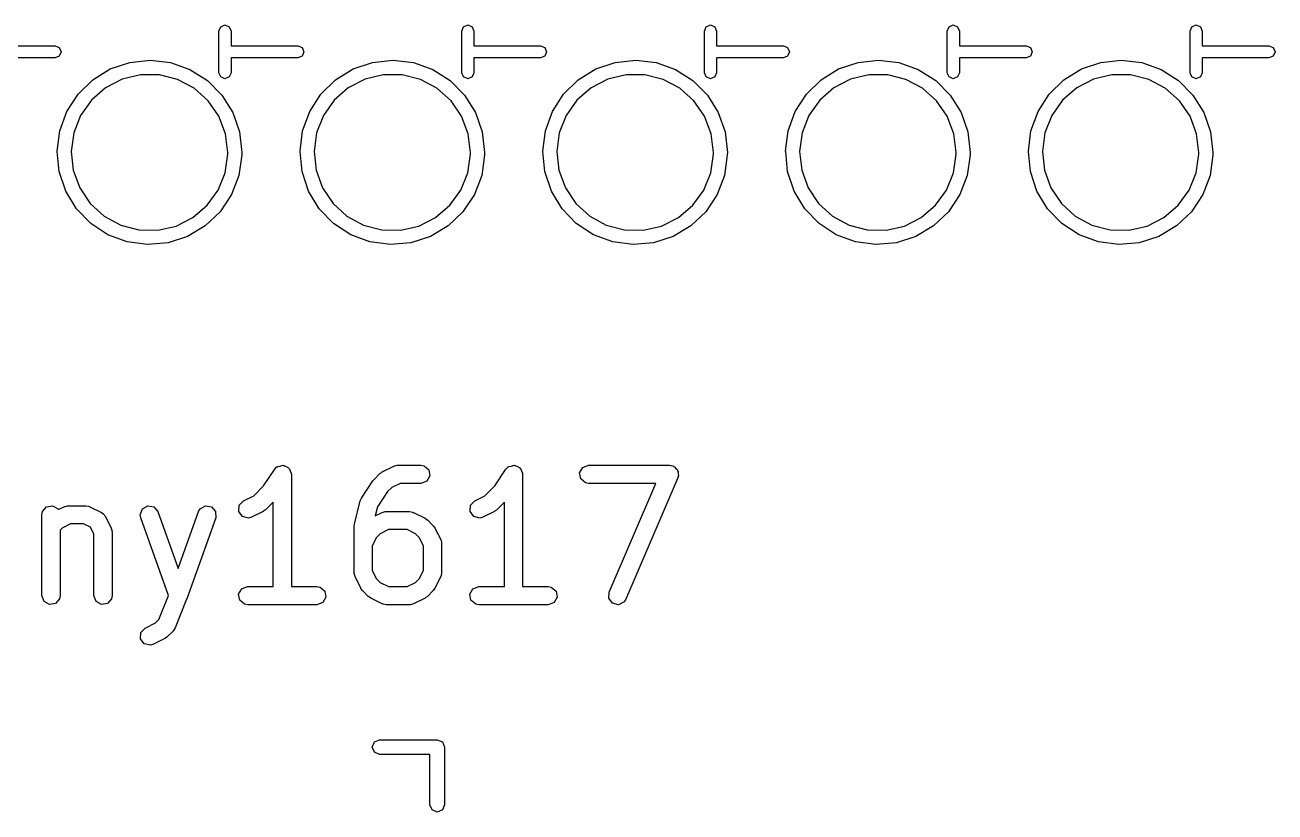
# Model space of a CAD drawing. Extents: x 58.1 to 150, y -119.5 to -80.4.
# Drawn here: x 81.97 to 92.27, y -105.44 to -98.95 of the extents above; entities that cross this region are included whole.
import ezdxf

# ---------------------------------------------------------------- set-up
doc = ezdxf.new("R2010")
doc.units = 0
doc.layers.add('BLACK', color=7, linetype='CONTINUOUS')

msp = doc.modelspace()

# ---------------------------------------------------------------- linework, layer by layer
at = {"layer": 'BLACK', "linetype": 'CONTINUOUS'}
for p, q in [((83.5861, -98.9646), (83.6214, -98.95)), ((83.6214, -98.95), (83.6568, -98.9646)), ((85.5861, -98.9646), (85.6214, -98.95)), ((85.6214, -98.95), (85.6568, -98.9646)), ((87.5861, -98.9646), (87.6214, -98.95)), ((87.6214, -98.95), (87.6568, -98.9646)), ((89.5861, -98.9646), (89.6214, -98.95)), ((89.6214, -98.95), (89.6568, -98.9646)), ((91.5861, -98.9646), (91.6214, -98.95)), ((91.6214, -98.95), (91.6568, -98.9646)), ((83.5714, -99), (83.5861, -98.9646)), ((83.5714, -99.3429), (83.5714, -99)), ((83.6568, -98.9646), (83.6714, -99)), ((83.6714, -99), (83.6714, -99.1214)), ((85.5714, -99), (85.5861, -98.9646)), ((85.5714, -99.3429), (85.5714, -99)), ((85.6568, -98.9646), (85.6714, -99)), ((85.6714, -99), (85.6714, -99.1214)), ((87.5714, -99), (87.5861, -98.9646)), ((87.5714, -99.3429), (87.5714, -99)), ((87.6568, -98.9646), (87.6714, -99)), ((87.6714, -99), (87.6714, -99.1214)), ((89.5714, -99), (89.5861, -98.9646)), ((89.5714, -99.3429), (89.5714, -99)), ((89.6568, -98.9646), (89.6714, -99)), ((89.6714, -99), (89.6714, -99.1214)), ((91.5714, -99), (91.5861, -98.9646)), ((91.5714, -99.3429), (91.5714, -99)), ((91.6568, -98.9646), (91.6714, -99)), ((91.6714, -99), (91.6714, -99.1214)), ((81.6714, -99.1214), (82.2214, -99.1214)), ((82.2214, -99.1214), (82.2568, -99.1361)), ((82.2568, -99.1361), (82.2714, -99.1714)), ((83.6714, -99.1214), (84.2214, -99.1214)), ((84.2214, -99.1214), (84.2568, -99.1361)), ((84.2568, -99.1361), (84.2714, -99.1714)), ((85.6714, -99.1214), (86.2214, -99.1214)), ((86.2214, -99.1214), (86.2568, -99.1361)), ((86.2568, -99.1361), (86.2714, -99.1714)), ((87.6714, -99.1214), (88.2214, -99.1214)), ((88.2214, -99.1214), (88.2568, -99.1361)), ((88.2568, -99.1361), (88.2714, -99.1714)), ((89.6714, -99.1214), (90.2214, -99.1214)), ((90.2214, -99.1214), (90.2568, -99.1361)), ((90.2568, -99.1361), (90.2714, -99.1714)), ((91.6714, -99.1214), (92.2214, -99.1214)), ((92.2214, -99.1214), (92.2568, -99.1361)), ((92.2568, -99.1361), (92.2714, -99.1714)), ((82.2214, -99.2214), (81.6714, -99.2214)), ((82.2568, -99.2068), (82.2214, -99.2214)), ((82.2714, -99.1714), (82.2568, -99.2068)), ((82.6764, -99.3123), (82.8368, -99.2577)), ((82.8368, -99.2577), (83.0053, -99.24)), ((83.0053, -99.24), (83.1735, -99.2601)), ((83.1735, -99.2601), (83.3332, -99.3169)), ((84.2214, -99.2214), (83.6714, -99.2214)), ((83.6714, -99.2214), (83.6714, -99.3429)), ((84.2568, -99.2068), (84.2214, -99.2214)), ((84.2714, -99.1714), (84.2568, -99.2068)), ((84.6764, -99.3123), (84.8368, -99.2577)), ((84.8368, -99.2577), (85.0053, -99.24)), ((85.0053, -99.24), (85.1735, -99.2601)), ((85.1735, -99.2601), (85.3332, -99.3169)), ((86.2214, -99.2214), (85.6714, -99.2214)), ((85.6714, -99.2214), (85.6714, -99.3429)), ((86.2568, -99.2068), (86.2214, -99.2214)), ((86.2714, -99.1714), (86.2568, -99.2068)), ((86.6764, -99.3123), (86.8368, -99.2577)), ((86.8368, -99.2577), (87.0053, -99.24)), ((87.0053, -99.24), (87.1735, -99.2601)), ((87.1735, -99.2601), (87.3332, -99.3169)), ((88.2214, -99.2214), (87.6714, -99.2214)), ((87.6714, -99.2214), (87.6714, -99.3429)), ((88.2568, -99.2068), (88.2214, -99.2214)), ((88.2714, -99.1714), (88.2568, -99.2068)), ((88.6764, -99.3123), (88.8368, -99.2577)), ((88.8368, -99.2577), (89.0053, -99.24)), ((89.0053, -99.24), (89.1735, -99.2601)), ((89.1735, -99.2601), (89.3332, -99.3169)), ((90.2214, -99.2214), (89.6714, -99.2214)), ((89.6714, -99.2214), (89.6714, -99.3429)), ((90.2568, -99.2068), (90.2214, -99.2214)), ((90.2714, -99.1714), (90.2568, -99.2068)), ((90.6764, -99.3123), (90.8368, -99.2577)), ((90.8368, -99.2577), (91.0053, -99.24)), ((91.0053, -99.24), (91.1735, -99.2601)), ((91.1735, -99.2601), (91.3332, -99.3169)), ((92.2214, -99.2214), (91.6714, -99.2214)), ((91.6714, -99.2214), (91.6714, -99.3429)), ((92.2568, -99.2068), (92.2214, -99.2214)), ((92.2714, -99.1714), (92.2568, -99.2068)), ((82.5321, -99.4011), (82.6764, -99.3123)), ((82.9259, -99.3596), (82.7753, -99.3957)), ((83.0808, -99.3604), (82.9259, -99.3596)), ((83.231, -99.3981), (83.0808, -99.3604)), ((83.3332, -99.3169), (83.4762, -99.4077)), ((83.5861, -99.3782), (83.5714, -99.3429)), ((83.6714, -99.3429), (83.6568, -99.3782)), ((84.5321, -99.4011), (84.6764, -99.3123)), ((84.9259, -99.3596), (84.7753, -99.3957)), ((85.0808, -99.3604), (84.9259, -99.3596)), ((85.231, -99.3981), (85.0808, -99.3604)), ((85.3332, -99.3169), (85.4762, -99.4077)), ((85.5861, -99.3782), (85.5714, -99.3429)), ((85.6714, -99.3429), (85.6568, -99.3782)), ((86.5321, -99.4011), (86.6764, -99.3123)), ((86.9259, -99.3596), (86.7753, -99.3957)), ((87.0808, -99.3604), (86.9259, -99.3596)), ((87.231, -99.3981), (87.0808, -99.3604)), ((87.3332, -99.3169), (87.4762, -99.4077)), ((87.5861, -99.3782), (87.5714, -99.3429)), ((87.6714, -99.3429), (87.6568, -99.3782)), ((88.5321, -99.4011), (88.6764, -99.3123)), ((88.9259, -99.3596), (88.7753, -99.3957)), ((89.0808, -99.3604), (88.9259, -99.3596)), ((89.231, -99.3981), (89.0808, -99.3604)), ((89.3332, -99.3169), (89.4762, -99.4077)), ((89.5861, -99.3782), (89.5714, -99.3429)), ((89.6714, -99.3429), (89.6568, -99.3782)), ((90.5321, -99.4011), (90.6764, -99.3123)), ((90.9259, -99.3596), (90.7753, -99.3957)), ((91.0808, -99.3604), (90.9259, -99.3596)), ((91.231, -99.3981), (91.0808, -99.3604)), ((91.3332, -99.3169), (91.4762, -99.4077)), ((91.5861, -99.3782), (91.5714, -99.3429)), ((91.6714, -99.3429), (91.6568, -99.3782)), ((82.411, -99.5197), (82.5321, -99.4011)), ((82.6376, -99.4668), (82.5209, -99.5686)), ((82.7753, -99.3957), (82.6376, -99.4668)), ((83.3679, -99.4706), (83.231, -99.3981)), ((83.4836, -99.5737), (83.3679, -99.4706)), ((83.4762, -99.4077), (83.5956, -99.5279)), ((83.6214, -99.3929), (83.5861, -99.3782)), ((83.6568, -99.3782), (83.6214, -99.3929)), ((84.411, -99.5197), (84.5321, -99.4011)), ((84.6376, -99.4668), (84.5209, -99.5686)), ((84.7753, -99.3957), (84.6376, -99.4668)), ((85.3679, -99.4706), (85.231, -99.3981)), ((85.4836, -99.5737), (85.3679, -99.4706)), ((85.4762, -99.4077), (85.5956, -99.5279)), ((85.6214, -99.3929), (85.5861, -99.3782)), ((85.6568, -99.3782), (85.6214, -99.3929)), ((86.411, -99.5197), (86.5321, -99.4011)), ((86.6376, -99.4668), (86.5209, -99.5686)), ((86.7753, -99.3957), (86.6376, -99.4668)), ((87.3679, -99.4706), (87.231, -99.3981)), ((87.4836, -99.5737), (87.3679, -99.4706)), ((87.4762, -99.4077), (87.5956, -99.5279)), ((87.6214, -99.3929), (87.5861, -99.3782)), ((87.6568, -99.3782), (87.6214, -99.3929)), ((88.411, -99.5197), (88.5321, -99.4011)), ((88.6376, -99.4668), (88.5209, -99.5686)), ((88.7753, -99.3957), (88.6376, -99.4668)), ((89.3679, -99.4706), (89.231, -99.3981)), ((89.4836, -99.5737), (89.3679, -99.4706)), ((89.4762, -99.4077), (89.5956, -99.5279)), ((89.6214, -99.3929), (89.5861, -99.3782)), ((89.6568, -99.3782), (89.6214, -99.3929)), ((90.411, -99.5197), (90.5321, -99.4011)), ((90.6376, -99.4668), (90.5209, -99.5686)), ((90.7753, -99.3957), (90.6376, -99.4668)), ((91.3679, -99.4706), (91.231, -99.3981)), ((91.4836, -99.5737), (91.3679, -99.4706)), ((91.4762, -99.4077), (91.5956, -99.5279)), ((91.6214, -99.3929), (91.5861, -99.3782)), ((91.6568, -99.3782), (91.6214, -99.3929)), ((82.3193, -99.6621), (82.411, -99.5197)), ((82.5209, -99.5686), (82.4318, -99.6953)), ((83.5713, -99.7013), (83.4836, -99.5737)), ((83.5956, -99.5279), (83.6854, -99.6716)), ((84.3193, -99.6621), (84.411, -99.5197)), ((84.5209, -99.5686), (84.4318, -99.6953)), ((85.5713, -99.7013), (85.4836, -99.5737)), ((85.5956, -99.5279), (85.6854, -99.6716)), ((86.3193, -99.6621), (86.411, -99.5197)), ((86.5209, -99.5686), (86.4318, -99.6953)), ((87.5713, -99.7013), (87.4836, -99.5737)), ((87.5956, -99.5279), (87.6854, -99.6716)), ((88.3193, -99.6621), (88.411, -99.5197)), ((88.5209, -99.5686), (88.4318, -99.6953)), ((89.5713, -99.7013), (89.4836, -99.5737)), ((89.5956, -99.5279), (89.6854, -99.6716)), ((90.3193, -99.6621), (90.411, -99.5197)), ((90.5209, -99.5686), (90.4318, -99.6953)), ((91.5713, -99.7013), (91.4836, -99.5737)), ((91.5956, -99.5279), (91.6854, -99.6716)), ((82.2613, -99.8213), (82.3193, -99.6621)), ((83.6854, -99.6716), (83.7411, -99.8316)), ((84.2613, -99.8213), (84.3193, -99.6621)), ((85.6854, -99.6716), (85.7411, -99.8316)), ((86.2613, -99.8213), (86.3193, -99.6621)), ((87.6854, -99.6716), (87.7411, -99.8316)), ((88.2613, -99.8213), (88.3193, -99.6621)), ((89.6854, -99.6716), (89.7411, -99.8316)), ((90.2613, -99.8213), (90.3193, -99.6621)), ((91.6854, -99.6716), (91.7411, -99.8316)), ((82.4318, -99.6953), (82.3756, -99.8397)), ((83.6261, -99.8462), (83.5713, -99.7013)), ((84.4318, -99.6953), (84.3756, -99.8397)), ((85.6261, -99.8462), (85.5713, -99.7013)), ((86.4318, -99.6953), (86.3756, -99.8397)), ((87.6261, -99.8462), (87.5713, -99.7013)), ((88.4318, -99.6953), (88.3756, -99.8397)), ((89.6261, -99.8462), (89.5713, -99.7013)), ((90.4318, -99.6953), (90.3756, -99.8397)), ((91.6261, -99.8462), (91.5713, -99.7013)), ((82.2401, -99.9894), (82.2613, -99.8213)), ((82.3756, -99.8397), (82.3553, -99.9932)), ((83.6447, -100), (83.6261, -99.8462)), ((83.7411, -99.8316), (83.76, -100)), ((84.2401, -99.9894), (84.2613, -99.8213)), ((84.3756, -99.8397), (84.3553, -99.9932)), ((85.6447, -100), (85.6261, -99.8462)), ((85.7411, -99.8316), (85.76, -100)), ((86.2401, -99.9894), (86.2613, -99.8213)), ((86.3756, -99.8397), (86.3553, -99.9932)), ((87.6447, -100), (87.6261, -99.8462)), ((87.7411, -99.8316), (87.76, -100)), ((88.2401, -99.9894), (88.2613, -99.8213)), ((88.3756, -99.8397), (88.3553, -99.9932)), ((89.6447, -100), (89.6261, -99.8462)), ((89.7411, -99.8316), (89.76, -100)), ((90.2401, -99.9894), (90.2613, -99.8213)), ((90.3756, -99.8397), (90.3553, -99.9932)), ((91.6447, -100), (91.6261, -99.8462)), ((91.7411, -99.8316), (91.76, -100)), ((82.2405, -99.9932), (82.2401, -99.9894)), ((82.2566, -100.158), (82.2405, -99.9932)), ((82.3553, -99.9932), (82.3723, -100.147)), ((83.6227, -100.167), (83.6446, -100.014)), ((83.6446, -100.014), (83.6447, -100)), ((83.7597, -100.021), (83.7361, -100.189)), ((83.76, -100), (83.7597, -100.021)), ((84.2405, -99.9932), (84.2401, -99.9894)), ((84.2566, -100.158), (84.2405, -99.9932)), ((84.3553, -99.9932), (84.3723, -100.147)), ((85.6227, -100.167), (85.6446, -100.014)), ((85.6446, -100.014), (85.6447, -100)), ((85.7597, -100.021), (85.7361, -100.189)), ((85.76, -100), (85.7597, -100.021)), ((86.2405, -99.9932), (86.2401, -99.9894)), ((86.2566, -100.158), (86.2405, -99.9932)), ((86.3553, -99.9932), (86.3723, -100.147)), ((87.6227, -100.167), (87.6446, -100.014)), ((87.6446, -100.014), (87.6447, -100)), ((87.7597, -100.021), (87.7361, -100.189)), ((87.76, -100), (87.7597, -100.021)), ((88.2405, -99.9932), (88.2401, -99.9894)), ((88.2566, -100.158), (88.2405, -99.9932)), ((88.3553, -99.9932), (88.3723, -100.147)), ((89.6227, -100.167), (89.6446, -100.014)), ((89.6446, -100.014), (89.6447, -100)), ((89.7597, -100.021), (89.7361, -100.189)), ((89.76, -100), (89.7597, -100.021)), ((90.2405, -99.9932), (90.2401, -99.9894)), ((90.2566, -100.158), (90.2405, -99.9932)), ((90.3553, -99.9932), (90.3723, -100.147)), ((91.6227, -100.167), (91.6446, -100.014)), ((91.6446, -100.014), (91.6447, -100)), ((91.7597, -100.021), (91.7361, -100.189)), ((91.76, -100), (91.7597, -100.021)), ((82.3101, -100.319), (82.2566, -100.158)), ((82.3723, -100.147), (82.4256, -100.293)), ((83.565, -100.311), (83.6227, -100.167)), ((83.7361, -100.189), (83.676, -100.347)), ((84.3101, -100.319), (84.2566, -100.158)), ((84.3723, -100.147), (84.4256, -100.293)), ((85.565, -100.311), (85.6227, -100.167)), ((85.7361, -100.189), (85.676, -100.347)), ((86.3101, -100.319), (86.2566, -100.158)), ((86.3723, -100.147), (86.4256, -100.293)), ((87.565, -100.311), (87.6227, -100.167)), ((87.7361, -100.189), (87.676, -100.347)), ((88.3101, -100.319), (88.2566, -100.158)), ((88.3723, -100.147), (88.4256, -100.293)), ((89.565, -100.311), (89.6227, -100.167)), ((89.7361, -100.189), (89.676, -100.347)), ((90.3101, -100.319), (90.2566, -100.158)), ((90.3723, -100.147), (90.4256, -100.293)), ((91.565, -100.311), (91.6227, -100.167)), ((91.7361, -100.189), (91.676, -100.347)), ((82.4256, -100.293), (82.512, -100.421)), ((84.4256, -100.293), (84.512, -100.421)), ((86.4256, -100.293), (86.512, -100.421)), ((88.4256, -100.293), (88.512, -100.421)), ((90.4256, -100.293), (90.512, -100.421)), ((82.3979, -100.464), (82.3101, -100.319)), ((83.4746, -100.436), (83.565, -100.311)), ((83.676, -100.347), (83.5822, -100.489)), ((84.3979, -100.464), (84.3101, -100.319)), ((85.4746, -100.436), (85.565, -100.311)), ((85.676, -100.347), (85.5822, -100.489)), ((86.3979, -100.464), (86.3101, -100.319)), ((87.4746, -100.436), (87.565, -100.311)), ((87.676, -100.347), (87.5822, -100.489)), ((88.3979, -100.464), (88.3101, -100.319)), ((89.4746, -100.436), (89.565, -100.311)), ((89.676, -100.347), (89.5822, -100.489)), ((90.3979, -100.464), (90.3101, -100.319)), ((91.4746, -100.436), (91.565, -100.311)), ((91.676, -100.347), (91.5822, -100.489)), ((82.5156, -100.586), (82.3979, -100.464)), ((82.512, -100.421), (82.6265, -100.526)), ((83.3568, -100.537), (83.4746, -100.436)), ((83.5822, -100.489), (83.4595, -100.605)), ((84.5156, -100.586), (84.3979, -100.464)), ((84.512, -100.421), (84.6265, -100.526)), ((85.3568, -100.537), (85.4746, -100.436)), ((85.5822, -100.489), (85.4595, -100.605)), ((86.5156, -100.586), (86.3979, -100.464)), ((86.512, -100.421), (86.6265, -100.526)), ((87.3568, -100.537), (87.4746, -100.436)), ((87.5822, -100.489), (87.4595, -100.605)), ((88.5156, -100.586), (88.3979, -100.464)), ((88.512, -100.421), (88.6265, -100.526)), ((89.3568, -100.537), (89.4746, -100.436)), ((89.5822, -100.489), (89.4595, -100.605)), ((90.5156, -100.586), (90.3979, -100.464)), ((90.512, -100.421), (90.6265, -100.526)), ((91.3568, -100.537), (91.4746, -100.436)), ((91.5822, -100.489), (91.4595, -100.605)), ((82.6573, -100.678), (82.5156, -100.586)), ((82.6265, -100.526), (82.7627, -100.599)), ((82.7627, -100.599), (82.9125, -100.639)), ((83.2184, -100.607), (83.3568, -100.537)), ((84.6573, -100.678), (84.5156, -100.586)), ((84.6265, -100.526), (84.7627, -100.599)), ((84.7627, -100.599), (84.9125, -100.639)), ((85.2184, -100.607), (85.3568, -100.537)), ((86.6573, -100.678), (86.5156, -100.586)), ((86.6265, -100.526), (86.7627, -100.599)), ((86.7627, -100.599), (86.9125, -100.639)), ((87.2184, -100.607), (87.3568, -100.537)), ((88.6573, -100.678), (88.5156, -100.586)), ((88.6265, -100.526), (88.7627, -100.599)), ((88.7627, -100.599), (88.9125, -100.639)), ((89.2184, -100.607), (89.3568, -100.537)), ((90.6573, -100.678), (90.5156, -100.586)), ((90.6265, -100.526), (90.7627, -100.599)), ((90.7627, -100.599), (90.9125, -100.639)), ((91.2184, -100.607), (91.3568, -100.537)), ((82.8161, -100.737), (82.6573, -100.678)), ((82.9125, -100.639), (83.0674, -100.641)), ((83.0674, -100.641), (83.2184, -100.607)), ((83.314, -100.692), (83.1528, -100.744)), ((83.4595, -100.605), (83.314, -100.692)), ((84.8161, -100.737), (84.6573, -100.678)), ((84.9125, -100.639), (85.0674, -100.641)), ((85.0674, -100.641), (85.2184, -100.607)), ((85.314, -100.692), (85.1528, -100.744)), ((85.4595, -100.605), (85.314, -100.692)), ((86.8161, -100.737), (86.6573, -100.678)), ((86.9125, -100.639), (87.0674, -100.641)), ((87.0674, -100.641), (87.2184, -100.607)), ((87.314, -100.692), (87.1528, -100.744)), ((87.4595, -100.605), (87.314, -100.692)), ((88.8161, -100.737), (88.6573, -100.678)), ((88.9125, -100.639), (89.0674, -100.641)), ((89.0674, -100.641), (89.2184, -100.607)), ((89.314, -100.692), (89.1528, -100.744)), ((89.4595, -100.605), (89.314, -100.692)), ((90.8161, -100.737), (90.6573, -100.678)), ((90.9125, -100.639), (91.0674, -100.641)), ((91.0674, -100.641), (91.2184, -100.607)), ((91.314, -100.692), (91.1528, -100.744)), ((91.4595, -100.605), (91.314, -100.692)), ((82.9841, -100.76), (82.8161, -100.737)), ((83.1528, -100.744), (82.9841, -100.76)), ((84.9841, -100.76), (84.8161, -100.737)), ((85.1528, -100.744), (84.9841, -100.76)), ((86.9841, -100.76), (86.8161, -100.737)), ((87.1528, -100.744), (86.9841, -100.76)), ((88.9841, -100.76), (88.8161, -100.737)), ((89.1528, -100.744), (88.9841, -100.76)), ((90.9841, -100.76), (90.8161, -100.737)), ((91.1528, -100.744), (90.9841, -100.76)), ((83.9398, -102.747), (84.0309, -102.611)), ((84.0309, -102.611), (84.0489, -102.592)), ((84.0489, -102.592), (84.0531, -102.591)), ((84.0531, -102.591), (84.0558, -102.587)), ((84.0558, -102.587), (84.0773, -102.584)), ((84.0773, -102.584), (84.0982, -102.578)), ((84.0982, -102.578), (84.1021, -102.579)), ((84.1021, -102.579), (84.1064, -102.579)), ((84.1064, -102.579), (84.1252, -102.589)), ((84.1252, -102.589), (84.1451, -102.598)), ((84.1451, -102.598), (84.1471, -102.602)), ((84.1471, -102.602), (84.1508, -102.604)), ((84.1508, -102.604), (84.1582, -102.625)), ((84.1582, -102.625), (84.1679, -102.644)), ((84.1679, -102.644), (84.1669, -102.648)), ((84.1669, -102.648), (84.1683, -102.652)), ((84.1683, -102.652), (84.1683, -103.577)), ((84.8498, -102.695), (84.8974, -102.647)), ((84.8974, -102.647), (84.9158, -102.634)), ((84.9158, -102.634), (84.9169, -102.633)), ((84.9169, -102.633), (85.0122, -102.585)), ((85.0122, -102.585), (85.0371, -102.578)), ((85.0371, -102.578), (85.0415, -102.579)), ((85.0415, -102.579), (85.0457, -102.577)), ((85.0457, -102.577), (85.2362, -102.577)), ((85.2362, -102.577), (85.2618, -102.582)), ((85.2618, -102.582), (85.3011, -102.615)), ((85.3011, -102.615), (85.3101, -102.665)), ((85.8446, -102.747), (85.9357, -102.611)), ((85.9357, -102.611), (85.9537, -102.592)), ((85.9537, -102.592), (85.9578, -102.591)), ((85.9578, -102.591), (85.9606, -102.587)), ((85.9606, -102.587), (85.982, -102.584)), ((85.982, -102.584), (86.0029, -102.578)), ((86.0029, -102.578), (86.0069, -102.579)), ((86.0069, -102.579), (86.0111, -102.579)), ((86.0111, -102.579), (86.03, -102.589)), ((86.03, -102.589), (86.0499, -102.598)), ((86.0499, -102.598), (86.0518, -102.602)), ((86.0518, -102.602), (86.0555, -102.604)), ((86.0555, -102.604), (86.063, -102.625)), ((86.063, -102.625), (86.0726, -102.644)), ((86.0726, -102.644), (86.0716, -102.648)), ((86.0716, -102.648), (86.0731, -102.652)), ((86.0731, -102.652), (86.0731, -103.577)), ((86.5433, -102.639), (86.5689, -102.595)), ((86.5522, -102.69), (86.5433, -102.639)), ((86.5689, -102.595), (86.6171, -102.577)), ((86.6171, -102.577), (87.2838, -102.577)), ((87.2838, -102.577), (87.3095, -102.582)), ((87.3095, -102.582), (87.3162, -102.588)), ((87.3162, -102.588), (87.3249, -102.59)), ((87.3249, -102.59), (87.3354, -102.604)), ((87.3354, -102.604), (87.3488, -102.615)), ((87.3488, -102.615), (87.3503, -102.624)), ((87.3503, -102.624), (87.3556, -102.631)), ((87.3556, -102.631), (87.3546, -102.648)), ((87.3546, -102.648), (87.3577, -102.665)), ((83.8584, -102.829), (83.9398, -102.747)), ((84.7452, -102.849), (84.8405, -102.706)), ((84.8405, -102.706), (84.8483, -102.698)), ((84.8483, -102.698), (84.8498, -102.695)), ((84.9949, -102.762), (84.9611, -102.795)), ((85.0634, -102.727), (84.9949, -102.762)), ((85.2362, -102.727), (85.0634, -102.727)), ((85.2844, -102.71), (85.2362, -102.727)), ((85.3101, -102.665), (85.2844, -102.71)), ((85.7632, -102.829), (85.8446, -102.747)), ((86.5915, -102.723), (86.5522, -102.69)), ((86.6171, -102.727), (86.5915, -102.723)), ((87.1701, -102.727), (86.6171, -102.727)), ((86.7863, -103.623), (87.1701, -102.727)), ((87.3527, -102.682), (86.9242, -103.682)), ((87.3532, -102.673), (87.3527, -102.682)), ((87.3577, -102.665), (87.3532, -102.673)), ((83.7741, -102.871), (83.8584, -102.829)), ((84.7349, -102.872), (84.7451, -102.849)), ((84.7451, -102.849), (84.7452, -102.849)), ((84.9611, -102.795), (84.8772, -102.921)), ((85.6788, -102.871), (85.7632, -102.829)), ((82.1136, -102.986), (82.1181, -102.96)), ((82.1181, -102.96), (82.1511, -102.921)), ((82.1511, -102.921), (82.2016, -102.912)), ((82.2016, -102.912), (82.246, -102.938)), ((82.246, -102.938), (82.2482, -102.943)), ((82.2482, -102.943), (82.2979, -102.919)), ((82.2979, -102.919), (82.3229, -102.911)), ((82.3229, -102.911), (82.3272, -102.912)), ((82.3272, -102.912), (82.3314, -102.911)), ((82.3314, -102.911), (82.4743, -102.911)), ((82.4743, -102.911), (82.4999, -102.915)), ((82.4999, -102.915), (82.5034, -102.918)), ((82.5034, -102.918), (82.5078, -102.919)), ((82.5078, -102.919), (82.6031, -102.966)), ((82.6031, -102.966), (82.624, -102.982)), ((82.9231, -102.985), (82.9409, -102.937)), ((82.9409, -102.937), (82.9855, -102.912)), ((82.9855, -102.912), (83.036, -102.921)), ((83.036, -102.921), (83.0687, -102.96)), ((83.0687, -102.96), (83.2362, -103.429)), ((83.2362, -103.429), (83.4037, -102.96)), ((83.4037, -102.96), (83.4165, -102.938)), ((83.4165, -102.938), (83.4608, -102.912)), ((83.4608, -102.912), (83.5114, -102.921)), ((83.5114, -102.921), (83.5446, -102.96)), ((83.5446, -102.96), (83.5449, -103.011)), ((83.7357, -102.959), (83.7388, -102.908)), ((83.7663, -103.001), (83.7357, -102.959)), ((83.7388, -102.908), (83.7741, -102.871)), ((83.9364, -102.958), (83.8412, -103.005)), ((83.9375, -102.956), (83.9364, -102.958)), ((83.9559, -102.944), (83.9375, -102.956)), ((84.0183, -102.881), (83.9559, -102.944)), ((84.0183, -103.577), (84.0183, -102.881)), ((84.6872, -103.063), (84.7349, -102.872)), ((84.8772, -102.921), (84.8587, -102.995)), ((84.8587, -102.995), (84.9169, -102.966)), ((84.9169, -102.966), (84.9419, -102.959)), ((84.9419, -102.959), (84.9463, -102.96)), ((84.9463, -102.96), (84.9505, -102.958)), ((84.9505, -102.958), (85.141, -102.958)), ((85.141, -102.958), (85.1666, -102.963)), ((85.1666, -102.963), (85.17, -102.966)), ((85.17, -102.966), (85.1745, -102.966)), ((85.1745, -102.966), (85.2697, -103.014)), ((85.6405, -102.959), (85.6436, -102.908)), ((85.6711, -103.001), (85.6405, -102.959)), ((85.6436, -102.908), (85.6788, -102.871)), ((85.8412, -102.958), (85.7459, -103.005)), ((85.8423, -102.956), (85.8412, -102.958)), ((85.8607, -102.944), (85.8423, -102.956)), ((85.9231, -102.881), (85.8607, -102.944)), ((85.9231, -103.577), (85.9231, -102.881)), ((82.1136, -103.652), (82.1136, -102.986)), ((82.3491, -103.061), (82.2806, -103.095)), ((82.4566, -103.061), (82.3491, -103.061)), ((82.5136, -103.089), (82.4566, -103.061)), ((82.624, -102.982), (82.6285, -102.992)), ((82.6285, -102.992), (82.6366, -103)), ((82.6366, -103), (82.6842, -103.095)), ((82.9275, -103.011), (82.9231, -102.985)), ((83.156, -103.651), (82.9275, -103.011)), ((83.5449, -103.011), (83.3068, -103.678)), ((83.8162, -103.013), (83.7663, -103.001)), ((83.8412, -103.005), (83.8162, -103.013)), ((84.685, -103.081), (84.6876, -103.066)), ((84.6876, -103.066), (84.6872, -103.063)), ((85.2697, -103.014), (85.2877, -103.027)), ((85.2877, -103.027), (85.2892, -103.028)), ((85.2892, -103.028), (85.3368, -103.076)), ((85.721, -103.013), (85.6711, -103.001)), ((85.7459, -103.005), (85.721, -103.013)), ((82.2806, -103.095), (82.2636, -103.112)), ((82.2636, -103.112), (82.2636, -103.652)), ((82.5421, -103.146), (82.5136, -103.089)), ((82.5421, -103.652), (82.5421, -103.146)), ((82.6842, -103.095), (82.6916, -103.12)), ((82.6916, -103.12), (82.6906, -103.124)), ((82.6906, -103.124), (82.6921, -103.129)), ((82.6921, -103.129), (82.6921, -103.652)), ((84.685, -103.462), (84.685, -103.081)), ((84.8693, -103.173), (84.835, -103.242)), ((84.8997, -103.143), (84.8693, -103.173)), ((84.9682, -103.108), (84.8997, -103.143)), ((85.1232, -103.108), (84.9682, -103.108)), ((85.1918, -103.143), (85.1232, -103.108)), ((85.2222, -103.173), (85.1918, -103.143)), ((85.2564, -103.242), (85.2222, -103.173)), ((85.3368, -103.076), (85.3497, -103.094)), ((85.3497, -103.094), (85.3509, -103.095)), ((85.3509, -103.095), (85.3985, -103.19)), ((84.835, -103.242), (84.835, -103.444)), ((85.2564, -103.444), (85.2564, -103.242)), ((85.3985, -103.19), (85.4059, -103.215)), ((85.4059, -103.215), (85.4049, -103.22)), ((85.4049, -103.22), (85.4064, -103.224)), ((85.4064, -103.224), (85.4064, -103.462)), ((84.6865, -103.466), (84.685, -103.462)), ((84.6855, -103.47), (84.6865, -103.466)), ((84.6929, -103.495), (84.6855, -103.47)), ((84.835, -103.444), (84.8693, -103.513)), ((85.2222, -103.513), (85.2564, -103.444)), ((85.4064, -103.462), (85.4019, -103.488)), ((83.7594, -103.595), (83.8076, -103.577)), ((83.8076, -103.577), (84.0183, -103.577)), ((84.1683, -103.577), (84.379, -103.577)), ((84.379, -103.577), (84.4047, -103.582)), ((84.4047, -103.582), (84.444, -103.615)), ((84.7405, -103.591), (84.6929, -103.495)), ((84.8693, -103.513), (84.8997, -103.543)), ((84.8997, -103.543), (84.9682, -103.577)), ((84.9682, -103.577), (85.1232, -103.577)), ((85.1232, -103.577), (85.1918, -103.543)), ((85.1918, -103.543), (85.2222, -103.513)), ((85.3985, -103.495), (85.3509, -103.591)), ((85.399, -103.491), (85.3985, -103.495)), ((85.4019, -103.488), (85.399, -103.491)), ((85.6642, -103.595), (85.7124, -103.577)), ((85.7124, -103.577), (85.9231, -103.577)), ((86.0731, -103.577), (86.2838, -103.577)), ((86.2838, -103.577), (86.3095, -103.582)), ((86.3095, -103.582), (86.3488, -103.615)), ((82.1311, -103.701), (82.1136, -103.652)), ((82.259, -103.678), (82.2261, -103.717)), ((82.2636, -103.652), (82.259, -103.678)), ((82.5597, -103.701), (82.5421, -103.652)), ((82.6876, -103.678), (82.6546, -103.717)), ((82.6921, -103.652), (82.6876, -103.678)), ((83.077, -103.848), (83.156, -103.651)), ((83.3058, -103.68), (83.2106, -103.918)), ((83.3059, -103.679), (83.3058, -103.68)), ((83.3068, -103.678), (83.3059, -103.679)), ((83.7338, -103.639), (83.7594, -103.595)), ((83.7427, -103.69), (83.7338, -103.639)), ((83.782, -103.723), (83.7427, -103.69)), ((84.4529, -103.665), (84.4273, -103.71)), ((84.444, -103.615), (84.4529, -103.665)), ((84.7417, -103.592), (84.7405, -103.591)), ((84.7546, -103.61), (84.7417, -103.592)), ((84.8022, -103.658), (84.7546, -103.61)), ((84.8037, -103.658), (84.8022, -103.658)), ((84.8217, -103.672), (84.8037, -103.658)), ((84.9169, -103.719), (84.8217, -103.672)), ((85.2697, -103.672), (85.1745, -103.719)), ((85.2709, -103.671), (85.2697, -103.672)), ((85.2892, -103.658), (85.2709, -103.671)), ((85.3368, -103.61), (85.2892, -103.658)), ((85.3375, -103.609), (85.3368, -103.61)), ((85.3509, -103.591), (85.3375, -103.609)), ((85.6385, -103.639), (85.6642, -103.595)), ((85.6474, -103.69), (85.6385, -103.639)), ((85.6867, -103.723), (85.6474, -103.69)), ((86.3577, -103.665), (86.332, -103.71)), ((86.3488, -103.615), (86.3577, -103.665)), ((86.7834, -103.674), (86.7863, -103.623)), ((86.8142, -103.715), (86.7834, -103.674)), ((86.9242, -103.682), (86.9099, -103.704)), ((82.1755, -103.726), (82.1311, -103.701)), ((82.2261, -103.717), (82.1755, -103.726)), ((82.6041, -103.726), (82.5597, -103.701)), ((82.6546, -103.717), (82.6041, -103.726)), ((83.8076, -103.727), (83.782, -103.723)), ((84.379, -103.727), (83.8076, -103.727)), ((84.4273, -103.71), (84.379, -103.727)), ((84.9214, -103.72), (84.9169, -103.719)), ((84.9248, -103.723), (84.9214, -103.72)), ((84.9505, -103.727), (84.9248, -103.723)), ((85.141, -103.727), (84.9505, -103.727)), ((85.1452, -103.726), (85.141, -103.727)), ((85.1495, -103.727), (85.1452, -103.726)), ((85.1745, -103.719), (85.1495, -103.727)), ((85.7124, -103.727), (85.6867, -103.723)), ((86.2838, -103.727), (85.7124, -103.727)), ((86.332, -103.71), (86.2838, -103.727)), ((86.8641, -103.727), (86.8142, -103.715)), ((86.9099, -103.704), (86.8641, -103.727)), ((82.9646, -103.919), (83.0489, -103.876)), ((83.0489, -103.876), (83.077, -103.848)), ((82.9262, -104.007), (82.9293, -103.956)), ((82.9293, -103.956), (82.9646, -103.919)), ((83.1464, -103.991), (83.128, -104.004)), ((83.194, -103.944), (83.1464, -103.991)), ((83.1949, -103.942), (83.194, -103.944)), ((83.1969, -103.94), (83.1949, -103.942)), ((83.2106, -103.918), (83.1969, -103.94)), ((82.9568, -104.048), (82.9262, -104.007)), ((83.0067, -104.06), (82.9568, -104.048)), ((83.0316, -104.053), (83.0067, -104.06)), ((83.1269, -104.005), (83.0316, -104.053)), ((83.128, -104.004), (83.1269, -104.005)), ((84.835, -104.9), (84.8526, -104.858)), ((84.8526, -104.942), (84.835, -104.9)), ((84.8526, -104.858), (84.895, -104.84)), ((84.895, -104.84), (85.37, -104.84)), ((85.37, -104.84), (85.4124, -104.858)), ((85.4124, -104.858), (85.43, -104.9)), ((85.43, -104.9), (85.43, -105.375)), ((84.895, -104.96), (84.8526, -104.942)), ((85.31, -104.96), (84.895, -104.96)), ((85.31, -105.375), (85.31, -104.96)), ((85.3276, -105.417), (85.31, -105.375)), ((85.37, -105.435), (85.3276, -105.417)), ((85.4124, -105.417), (85.37, -105.435)), ((85.43, -105.375), (85.4124, -105.417))]:
    msp.add_line(p, q, dxfattribs=at)

doc.saveas('drawing.dxf')
